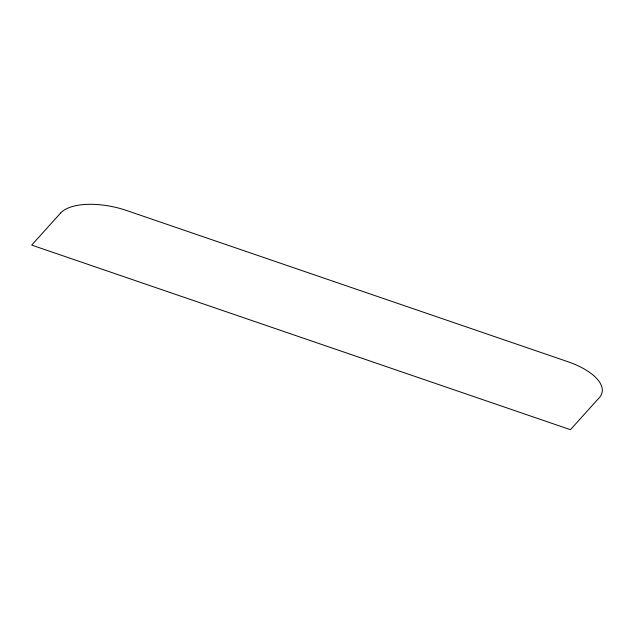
<?xml version="1.0" encoding="UTF-8"?>
<svg xmlns="http://www.w3.org/2000/svg" width="634" height="634" viewBox="0 0 634 634"><rect width="100%" height="100%" fill="white"/><g stroke="black" fill="none" stroke-linecap="round" stroke-linejoin="round"><path stroke-width="0.95" d="M60.61 213.056L31.7 245.096L570.434 429.686L599.336 397.645A52.836 23.244 12.7 0 0 567.874 361.705L126.76 210.559A52.836 23.244 12.7 0 0 60.61 213.056"/></g></svg>
